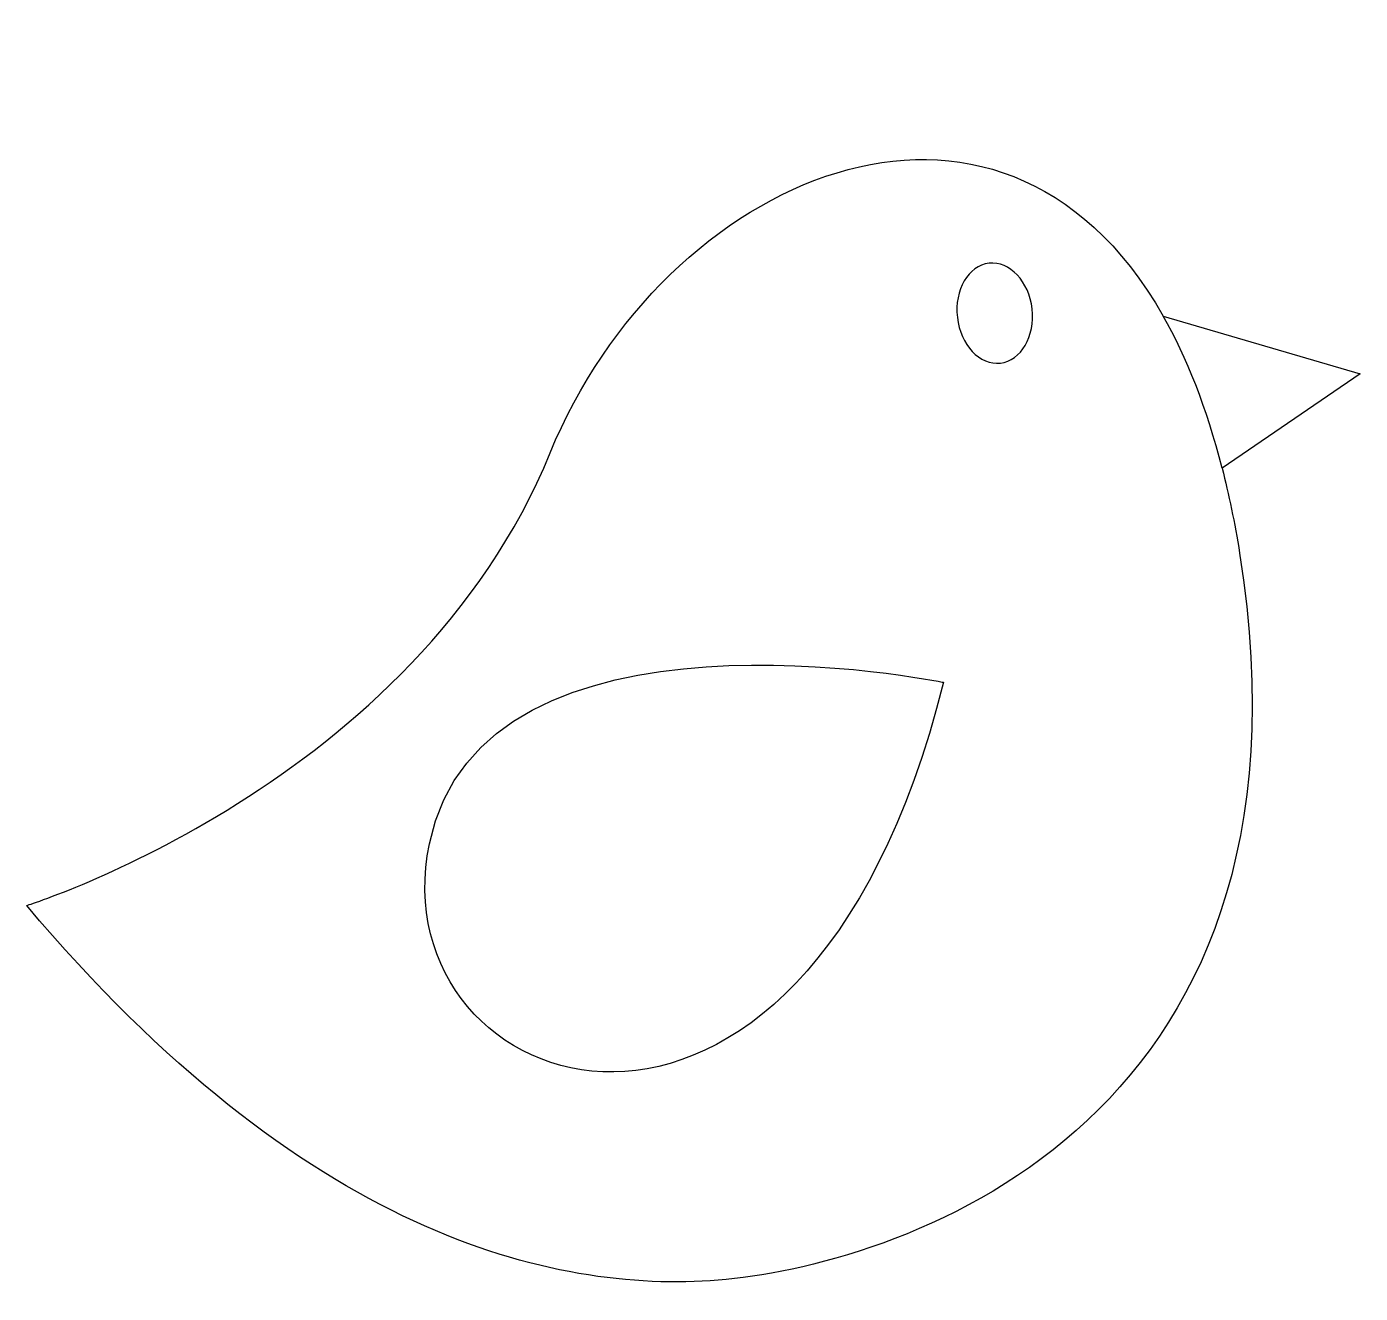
# Model space of a CAD drawing. Header units: centimetres. Extents: x -16.4 to 16.8, y -15 to 16.5.
import ezdxf

# ---------------------------------------------------------------- set-up
doc = ezdxf.new("R2010")
doc.units = ezdxf.units.CM
doc.header["$MEASUREMENT"] = 0
doc.layers.add('Layer 1', color=7, linetype='Continuous')

msp = doc.modelspace()

# ---------------------------------------------------------------- linework, layer by layer
at = {"layer": 'Layer 1', "color": 142}
msp.add_open_spline([(13.38782, 5.516), (13.38782, 5.516), (16.83107, 7.86596), (16.83107, 7.86596), (16.83107, 7.86596), (16.83107, 7.86596), (11.92057, 9.30355), (11.92057, 9.30355), (11.92057, 9.30355), (7.81948, 16.51012), (-0.54979, 12.75192), (-3.34716, 5.89788), (-3.34716, 5.89788), (-6.72192, -2.36346), (-16.38793, -5.37716), (-16.38793, -5.37716), (-16.38793, -5.37716), (-9.50842, -13.5593), (-3.30383, -15.03696), (0.83453, -14.71083), (0.83453, -14.71083), (4.97506, -14.38269), (16.14994, -11.12766), (13.82374, 3.39915), (13.82374, 3.39915), (13.70276, 4.15452), (13.55585, 4.85755), (13.38782, 5.51601), (13.38782, 5.51601), (13.38782, 5.51601), (13.38782, 5.516), (13.38782, 5.516)], degree=3, knots=[0, 0, 0, 0, 0.11111111, 0.11111111, 0.11111111, 0.11111111, 0.22222222, 0.22222222, 0.22222222, 0.22222222, 0.33333333, 0.33333333, 0.33333333, 0.33333333, 0.44444444, 0.44444444, 0.44444444, 0.44444444, 0.55555556, 0.55555556, 0.55555556, 0.55555556, 0.66666667, 0.66666667, 0.66666667, 0.66666667, 0.77777778, 0.77777778, 0.77777778, 0.77777778, 1, 1, 1, 1], dxfattribs=at)
at = {"layer": 'Layer 1', "color": 177}
for points, knots in [([(8.65731, 9.48105), (8.73372, 8.79572), (8.38088, 8.19193), (7.86685, 8.13214), (7.86685, 8.13214), (7.35095, 8.07437), (6.86984, 8.58405), (6.79344, 9.26829), (6.79344, 9.26829), (6.71501, 9.95362), (7.06816, 10.55741), (7.58406, 10.6172), (7.58406, 10.6172), (8.10011, 10.67311), (8.57889, 10.16622), (8.65732, 9.48105), (8.65732, 9.48105), (8.65732, 9.48105), (8.65731, 9.48105), (8.65731, 9.48105)], [0, 0, 0, 0, 0.16666667, 0.16666667, 0.16666667, 0.16666667, 0.33333333, 0.33333333, 0.33333333, 0.33333333, 0.5, 0.5, 0.5, 0.5, 0.66666667, 0.66666667, 0.66666667, 0.66666667, 1, 1, 1, 1]), ([(11.92057, 9.30339), (12.50666, 8.2733), (13.0047, 7.0171), (13.38782, 5.51585), (13.38782, 5.51585), (13.38782, 5.51585), (16.83107, 7.86581), (16.83107, 7.86581), (16.83107, 7.86581), (16.83107, 7.86581), (11.92057, 9.3034), (11.92057, 9.3034), (11.92057, 9.3034), (11.92057, 9.3034), (11.92057, 9.30339), (11.92057, 9.30339)], [0, 0, 0, 0, 0.2, 0.2, 0.2, 0.2, 0.4, 0.4, 0.4, 0.4, 0.6, 0.6, 0.6, 0.6, 1, 1, 1, 1]), ([(6.44681, 0.18139), (6.44681, 0.18139), (-5.03975, 2.54983), (-6.35667, -3.84143), (-6.35667, -3.84143), (-7.67343, -10.23191), (2.93165, -13.94087), (6.44681, 0.18139)], [0, 0, 0, 0, 0.33333333, 0.33333333, 0.33333333, 0.33333333, 1, 1, 1, 1])]:
    msp.add_open_spline(points, degree=3, knots=knots, dxfattribs=at)

doc.saveas('drawing.dxf')
